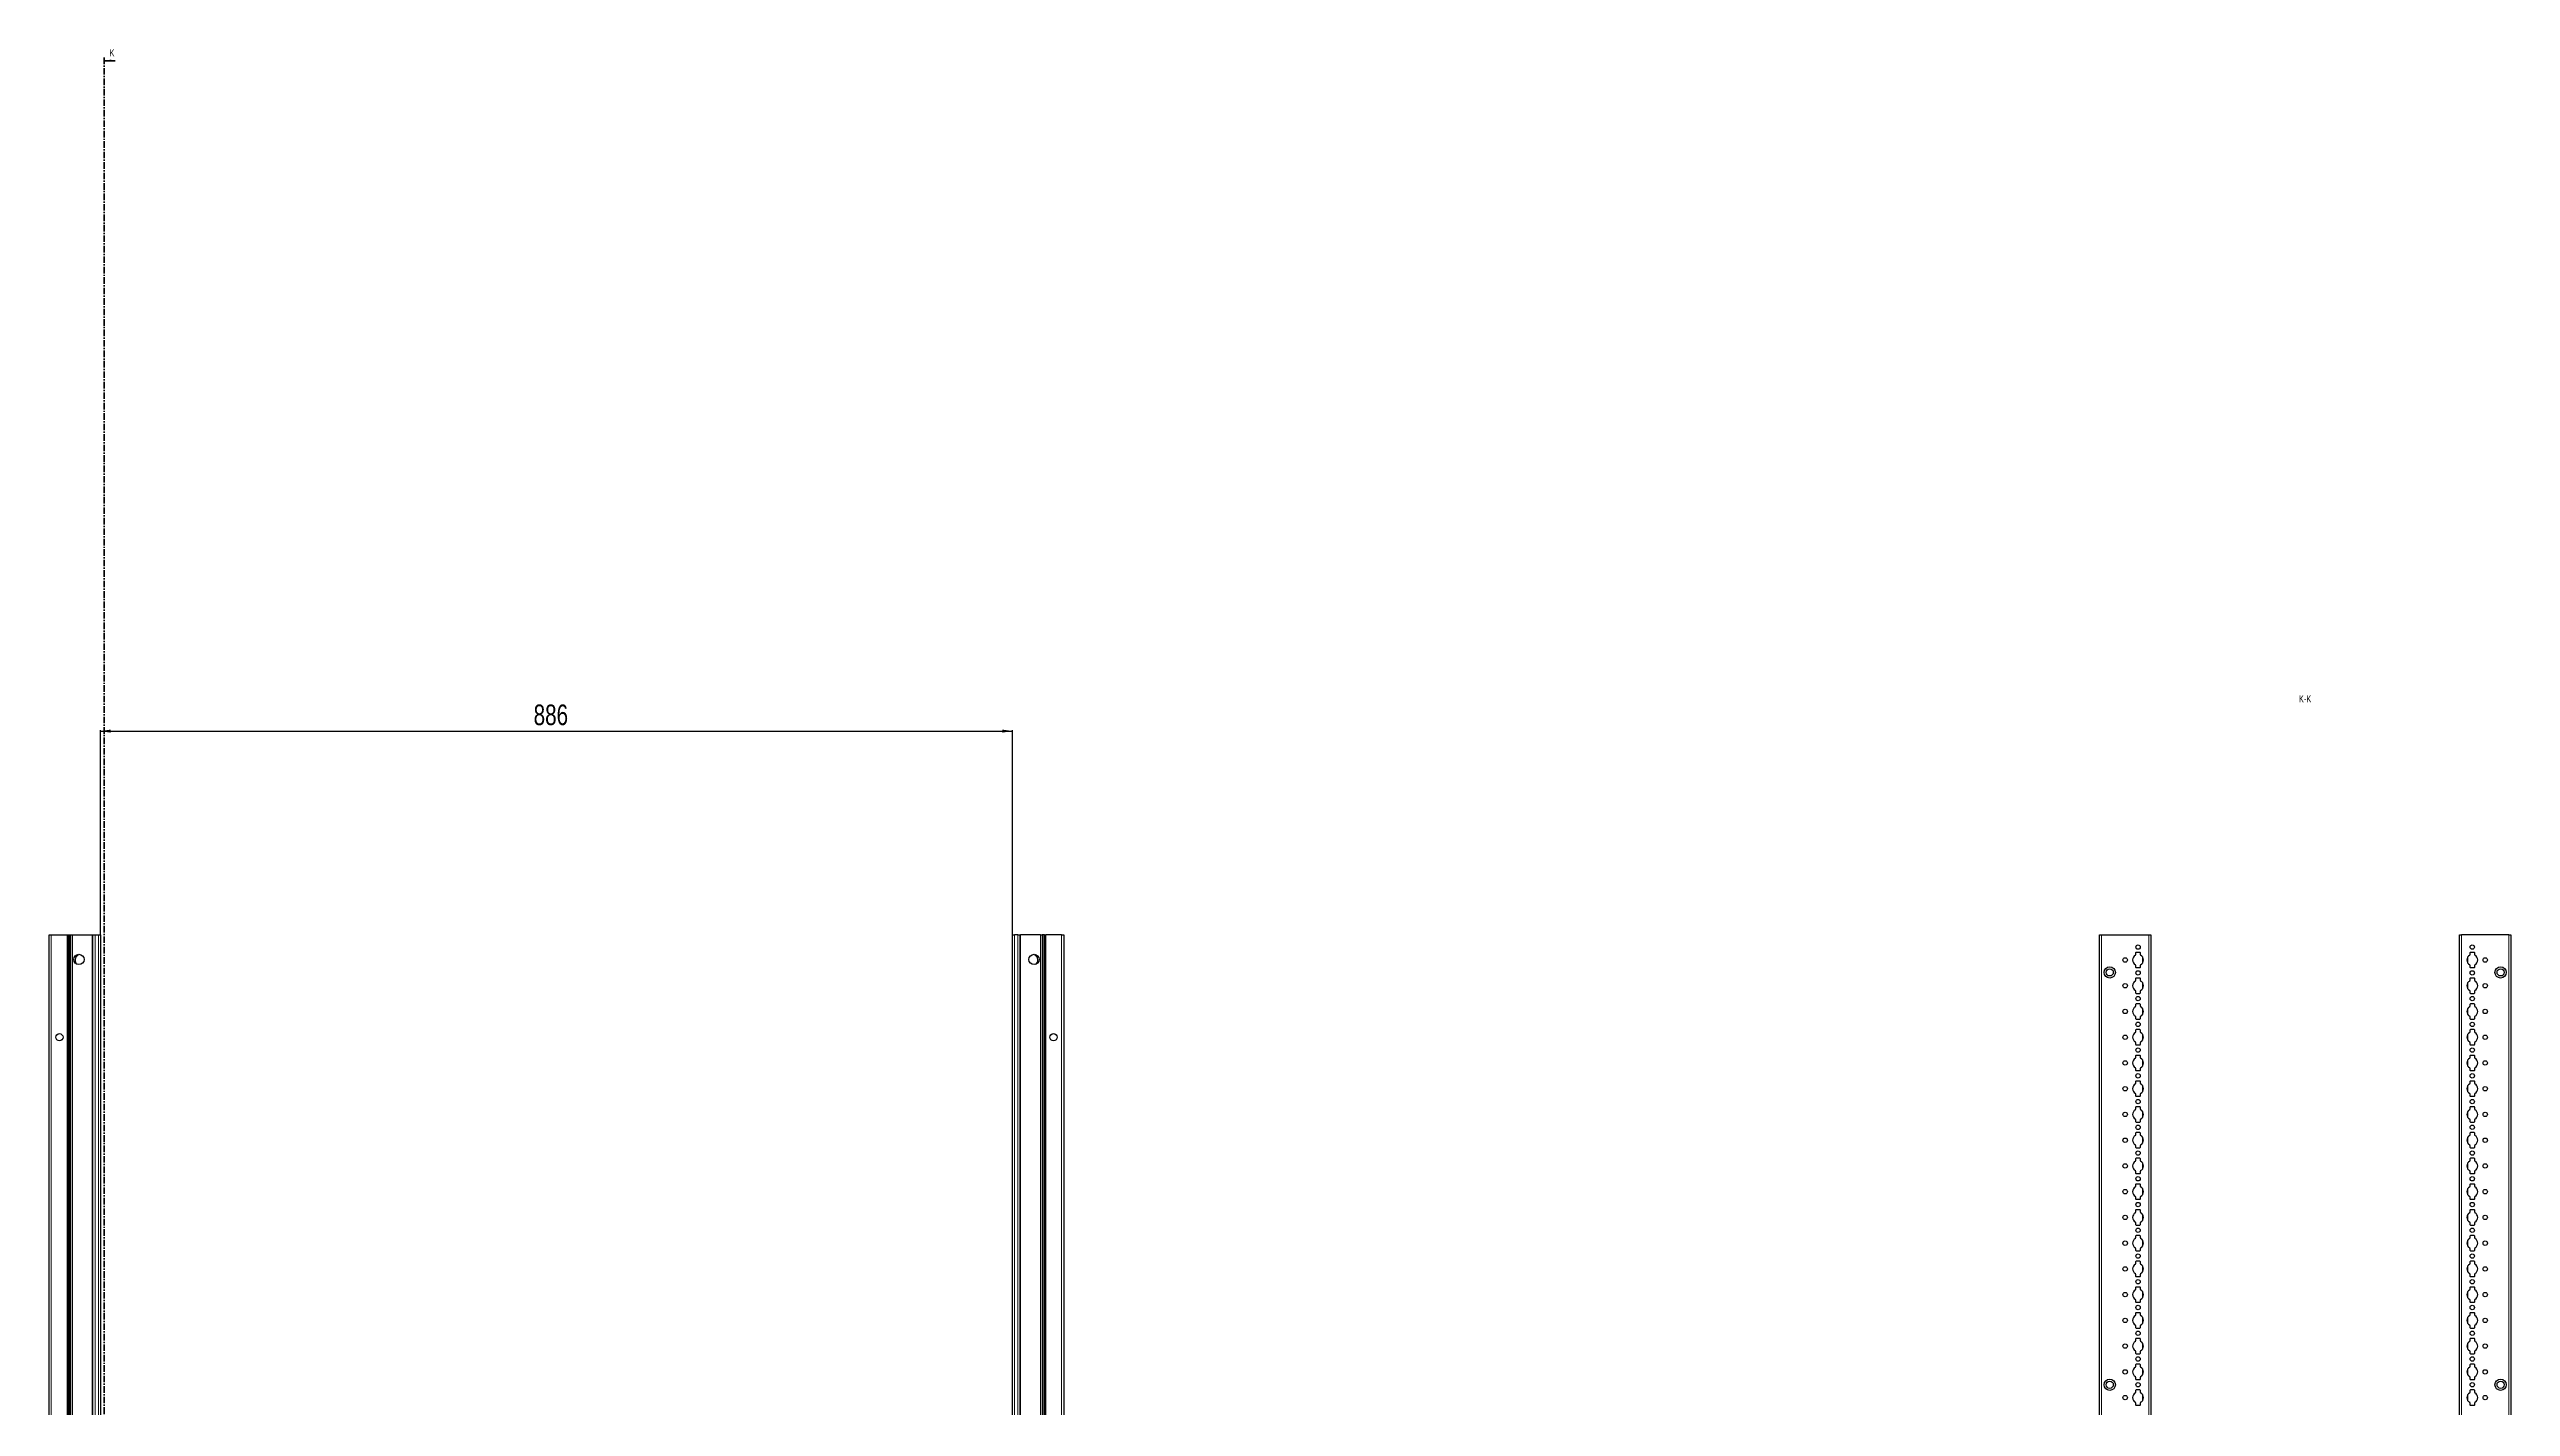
# Model space of a CAD drawing. Header units: millimetres. Extents: x -199 to 3654, y -2247 to 1507.
# Drawn here: x 1263 to 3654, y 189 to 1507 of the extents above; entities that cross this region are included whole.
import ezdxf

# ---------------------------------------------------------------- set-up
doc = ezdxf.new("R2010")
doc.units = ezdxf.units.MM
doc.linetypes.add('CENTER', pattern=[10.16, 6.35, -1.27, 1.27, -1.27])
doc.layers.add('FORMAT', color=7, linetype='Continuous')
doc.styles.add('SLDTEXTSTYLE0', font='TXT', dxfattribs={"width": 0.75})
doc.dimstyles.new('SLDDIMSTYLE0', dxfattribs={"dimtxt": 20, "dimasz": 10, "dimexe": 0, "dimexo": 0.0625, "dimgap": 5, "dimtad": 2, "dimdec": 1, "dimrnd": 1e-09, "dimzin": 12, "dimdsep": 46, "dimtxsty": 'SLDTEXTSTYLE0', "dimsah": 1, "dimcen": 0.09, "dimadec": 0, "dimazin": 3, "dimtfac": 1, "dimtofl": 0, "dimtmove": 0, "dimatfit": 3, "dimfxl": 0, "dimfrac": 2, "dimtolj": 1, "dimtzin": 12, "dimarcsym": 0})

# ---------------------------------------------------------------- blocks, each defined once
blk = doc.blocks.new('_D_4')
at = {"layer": 'FORMAT'}
for p, q in [((1313, 647.2), (1313, 846)), ((1313, 845), (2199, 845)), ((2199, 647.2), (2199, 846))]:
    blk.add_line(p, q, dxfattribs=at)
for points in [[(1313, 845), (1323, 843.5), (1323, 846.5)], [(2199, 845), (2189, 846.5), (2189, 843.5)]]:
    blk.add_solid(points, dxfattribs=at)
at = {"layer": 'FORMAT', "insert": (1733.8, 870.8), "char_height": 20, "attachment_point": 1, "style": 'SLDTEXTSTYLE0'}
blk.add_mtext('886', dxfattribs=at)

msp = doc.modelspace()

# ---------------------------------------------------------------- linework, layer by layer
at = {"color": 7, "linetype": 'CENTER', "lineweight": 35}
msp.add_line((1316.72, 1499.09), (1316.72, -1103.67), dxfattribs=at)
at = {"color": 7, "linetype": 'Continuous', "lineweight": 35}
msp.add_line((1327.36, 1496.09), (1316.72, 1496.09), dxfattribs=at)
at = {"color": 7, "linetype": 'Continuous', "lineweight": 25}
for p, q in [((1263.29, -851.79), (1263.29, 647.21)), ((1263.29, 647.21), (1265.29, 647.21)), ((1265.29, 647.21), (1280.64, 647.21)), ((1280.64, 647.21), (1281.29, 647.21)), ((1281.29, 623.46), (1281.29, 647.21)), ((1281.29, 647.21), (1281.87, 647.21)), ((1281.87, 647.21), (1283.08, 647.21)), ((1283.08, 647.21), (1283.08, -851.79)), ((1283.08, 647.21), (1283.11, 647.21)), ((1283.11, 647.21), (1283.11, -851.79)), ((1283.11, 647.21), (1284.32, 647.21)), ((1284.32, 647.21), (1285.73, 647.21)), ((1285.73, 647.21), (1305.14, 647.21)), ((1305.14, 647.21), (1305.79, 647.21)), ((1305.79, -851.79), (1305.79, 647.21)), ((1305.79, 647.21), (1307.79, 647.21)), ((1307.79, 647.21), (1310.99, 647.21)), ((1310.99, 647.21), (1312.99, 647.21)), ((1312.99, 647.21), (1312.99, -851.79)), ((2198.99, -851.79), (2198.99, 647.21)), ((2198.99, 647.21), (2200.99, 647.21)), ((2204.19, 647.21), (2200.99, 647.21)), ((2204.19, 647.21), (2206.19, 647.21)), ((2206.19, 647.21), (2206.19, -851.79)), ((2206.19, 647.21), (2206.84, 647.21)), ((2226.24, 647.21), (2206.84, 647.21)), ((2226.24, 647.21), (2227.65, 647.21)), ((2228.86, 647.21), (2227.65, 647.21)), ((2228.86, -851.79), (2228.86, 647.21)), ((2228.89, 647.21), (2228.86, 647.21)), ((2228.89, -851.79), (2228.89, 647.21)), ((2230.1, 647.21), (2228.89, 647.21)), ((2230.1, 647.21), (2230.69, 647.21)), ((2230.69, 647.21), (2230.69, 623.46)), ((2230.69, 647.21), (2231.34, 647.21)), ((2246.69, 647.21), (2231.34, 647.21)), ((2246.69, 647.21), (2248.69, 647.21)), ((2248.69, 647.21), (2248.69, -851.79)), ((3254.87, -851.79), (3254.87, 647.21)), ((3254.87, 647.21), (3256.87, 647.21)), ((3256.87, 647.21), (3302.57, 647.21)), ((3302.57, 647.21), (3304.57, 647.21)), ((3304.57, 647.21), (3304.57, -851.79)), ((3604.57, -851.79), (3604.57, 647.21)), ((3604.57, 647.21), (3606.57, 647.21)), ((3652.27, 647.21), (3606.57, 647.21)), ((3652.27, 647.21), (3654.27, 647.21)), ((3654.27, 647.21), (3654.27, -851.79)), ((1281.35, 623.35), (1281.29, 623.46)), ((1281.29, 623.46), (1281.29, 621.96)), ((1281.29, 621.96), (1281.35, 622.06)), ((1281.29, 573.46), (1281.29, 621.96)), ((1281.35, 622.06), (1281.35, 623.35)), ((1291.34, 627.73), (1291.34, 628.14)), ((2220.64, 628.14), (2220.64, 627.73)), ((2230.69, 623.46), (2230.62, 623.35)), ((2230.62, 623.35), (2230.62, 622.06)), ((2230.62, 622.06), (2230.69, 621.96)), ((2230.69, 621.96), (2230.69, 623.46)), ((2230.69, 621.96), (2230.69, 573.46)), ((3289.92, 629.61), (3289.92, 627.73)), ((3294.02, 630.11), (3290.42, 630.11)), ((3294.52, 627.73), (3294.52, 629.61)), ((3614.62, 629.61), (3614.62, 627.73)), ((3618.72, 630.11), (3615.12, 630.11)), ((3619.22, 627.73), (3619.22, 629.61)), ((3289.92, 617.68), (3289.92, 615.81)), ((3289.92, 604.61), (3289.92, 602.73)), ((3290.42, 615.31), (3294.02, 615.31)), ((3294.02, 605.11), (3290.42, 605.11)), ((3294.52, 615.81), (3294.52, 617.68)), ((3294.52, 602.73), (3294.52, 604.61)), ((3614.62, 617.68), (3614.62, 615.81)), ((3614.62, 604.61), (3614.62, 602.73)), ((3615.12, 615.31), (3618.72, 615.31)), ((3618.72, 605.11), (3615.12, 605.11)), ((3619.22, 615.81), (3619.22, 617.68)), ((3619.22, 602.73), (3619.22, 604.61)), ((3289.92, 592.68), (3289.92, 590.81)), ((3289.92, 579.61), (3289.92, 577.73)), ((3290.42, 590.31), (3294.02, 590.31)), ((3294.02, 580.11), (3290.42, 580.11)), ((3294.52, 590.81), (3294.52, 592.68)), ((3294.52, 577.73), (3294.52, 579.61)), ((3614.62, 592.68), (3614.62, 590.81)), ((3614.62, 579.61), (3614.62, 577.73)), ((3615.12, 590.31), (3618.72, 590.31)), ((3618.72, 580.11), (3615.12, 580.11)), ((3619.22, 590.81), (3619.22, 592.68)), ((3619.22, 577.73), (3619.22, 579.61)), ((1281.35, 573.35), (1281.29, 573.46)), ((1281.29, 573.46), (1281.29, 571.96)), ((1281.29, 571.96), (1281.35, 572.06)), ((1281.29, 523.46), (1281.29, 571.96)), ((1281.35, 572.06), (1281.35, 573.35)), ((2230.69, 573.46), (2230.62, 573.35)), ((2230.62, 573.35), (2230.62, 572.06)), ((2230.62, 572.06), (2230.69, 571.96)), ((2230.69, 571.96), (2230.69, 573.46)), ((2230.69, 571.96), (2230.69, 523.46)), ((3289.92, 567.68), (3289.92, 565.81)), ((3289.92, 554.61), (3289.92, 552.73)), ((3290.42, 565.31), (3294.02, 565.31)), ((3294.02, 555.11), (3290.42, 555.11)), ((3294.52, 565.81), (3294.52, 567.68)), ((3294.52, 552.73), (3294.52, 554.61)), ((3614.62, 567.68), (3614.62, 565.81)), ((3614.62, 554.61), (3614.62, 552.73)), ((3615.12, 565.31), (3618.72, 565.31)), ((3618.72, 555.11), (3615.12, 555.11)), ((3619.22, 565.81), (3619.22, 567.68)), ((3619.22, 552.73), (3619.22, 554.61)), ((3289.92, 542.68), (3289.92, 540.81)), ((3289.92, 529.61), (3289.92, 527.73)), ((3290.42, 540.31), (3294.02, 540.31)), ((3294.02, 530.11), (3290.42, 530.11)), ((3294.52, 540.81), (3294.52, 542.68)), ((3294.52, 527.73), (3294.52, 529.61)), ((3614.62, 542.68), (3614.62, 540.81)), ((3614.62, 529.61), (3614.62, 527.73)), ((3615.12, 540.31), (3618.72, 540.31)), ((3618.72, 530.11), (3615.12, 530.11)), ((3619.22, 540.81), (3619.22, 542.68)), ((3619.22, 527.73), (3619.22, 529.61)), ((1281.35, 523.35), (1281.29, 523.46)), ((1281.29, 523.46), (1281.29, 521.96)), ((1281.29, 521.96), (1281.35, 522.06)), ((1281.29, 473.46), (1281.29, 521.96)), ((1281.35, 522.06), (1281.35, 523.35)), ((2230.69, 523.46), (2230.62, 523.35)), ((2230.62, 523.35), (2230.62, 522.06)), ((2230.62, 522.06), (2230.69, 521.96)), ((2230.69, 521.96), (2230.69, 523.46)), ((2230.69, 521.96), (2230.69, 473.46)), ((3289.92, 517.68), (3289.92, 515.81)), ((3289.92, 504.61), (3289.92, 502.73)), ((3290.42, 515.31), (3294.02, 515.31)), ((3294.02, 505.11), (3290.42, 505.11)), ((3294.52, 515.81), (3294.52, 517.68)), ((3294.52, 502.73), (3294.52, 504.61)), ((3614.62, 517.68), (3614.62, 515.81)), ((3614.62, 504.61), (3614.62, 502.73)), ((3615.12, 515.31), (3618.72, 515.31)), ((3618.72, 505.11), (3615.12, 505.11)), ((3619.22, 515.81), (3619.22, 517.68)), ((3619.22, 502.73), (3619.22, 504.61)), ((3289.92, 492.68), (3289.92, 490.81)), ((3289.92, 479.61), (3289.92, 477.73)), ((3290.42, 490.31), (3294.02, 490.31)), ((3294.02, 480.11), (3290.42, 480.11)), ((3294.52, 490.81), (3294.52, 492.68)), ((3294.52, 477.73), (3294.52, 479.61)), ((3614.62, 492.68), (3614.62, 490.81)), ((3614.62, 479.61), (3614.62, 477.73)), ((3615.12, 490.31), (3618.72, 490.31)), ((3618.72, 480.11), (3615.12, 480.11)), ((3619.22, 490.81), (3619.22, 492.68)), ((3619.22, 477.73), (3619.22, 479.61)), ((1281.35, 473.35), (1281.29, 473.46)), ((1281.29, 473.46), (1281.29, 471.96)), ((1281.29, 471.96), (1281.35, 472.06)), ((1281.29, 423.46), (1281.29, 471.96)), ((1281.35, 472.06), (1281.35, 473.35)), ((2230.69, 473.46), (2230.62, 473.35)), ((2230.62, 473.35), (2230.62, 472.06)), ((2230.62, 472.06), (2230.69, 471.96)), ((2230.69, 471.96), (2230.69, 473.46)), ((2230.69, 471.96), (2230.69, 423.46)), ((3289.92, 467.68), (3289.92, 465.81)), ((3289.92, 454.61), (3289.92, 452.73)), ((3290.42, 465.31), (3294.02, 465.31)), ((3294.02, 455.11), (3290.42, 455.11)), ((3294.52, 465.81), (3294.52, 467.68)), ((3294.52, 452.73), (3294.52, 454.61)), ((3614.62, 467.68), (3614.62, 465.81)), ((3614.62, 454.61), (3614.62, 452.73)), ((3615.12, 465.31), (3618.72, 465.31)), ((3618.72, 455.11), (3615.12, 455.11)), ((3619.22, 465.81), (3619.22, 467.68)), ((3619.22, 452.73), (3619.22, 454.61)), ((3289.92, 442.68), (3289.92, 440.81)), ((3290.42, 440.31), (3294.02, 440.31)), ((3294.52, 440.81), (3294.52, 442.68)), ((3614.62, 442.68), (3614.62, 440.81)), ((3615.12, 440.31), (3618.72, 440.31)), ((3619.22, 440.81), (3619.22, 442.68)), ((1281.35, 423.35), (1281.29, 423.46)), ((1281.29, 423.46), (1281.29, 421.96)), ((1281.29, 421.96), (1281.35, 422.06)), ((1281.29, 373.46), (1281.29, 421.96)), ((1281.35, 422.06), (1281.35, 423.35)), ((2230.69, 423.46), (2230.62, 423.35)), ((2230.62, 423.35), (2230.62, 422.06)), ((2230.62, 422.06), (2230.69, 421.96)), ((2230.69, 421.96), (2230.69, 423.46)), ((2230.69, 421.96), (2230.69, 373.46)), ((3289.92, 429.61), (3289.92, 427.73)), ((3289.92, 417.68), (3289.92, 415.81)), ((3294.02, 430.11), (3290.42, 430.11)), ((3290.42, 415.31), (3294.02, 415.31)), ((3294.52, 427.73), (3294.52, 429.61)), ((3294.52, 415.81), (3294.52, 417.68)), ((3614.62, 429.61), (3614.62, 427.73)), ((3614.62, 417.68), (3614.62, 415.81)), ((3618.72, 430.11), (3615.12, 430.11)), ((3615.12, 415.31), (3618.72, 415.31)), ((3619.22, 427.73), (3619.22, 429.61)), ((3619.22, 415.81), (3619.22, 417.68)), ((3289.92, 404.61), (3289.92, 402.73)), ((3289.92, 392.68), (3289.92, 390.81)), ((3294.02, 405.11), (3290.42, 405.11)), ((3290.42, 390.31), (3294.02, 390.31)), ((3294.52, 402.73), (3294.52, 404.61)), ((3294.52, 390.81), (3294.52, 392.68)), ((3614.62, 404.61), (3614.62, 402.73)), ((3614.62, 392.68), (3614.62, 390.81)), ((3618.72, 405.11), (3615.12, 405.11)), ((3615.12, 390.31), (3618.72, 390.31)), ((3619.22, 402.73), (3619.22, 404.61)), ((3619.22, 390.81), (3619.22, 392.68)), ((1281.35, 373.35), (1281.29, 373.46)), ((1281.29, 373.46), (1281.29, 371.96)), ((1281.29, 371.96), (1281.35, 372.06)), ((1281.29, 323.46), (1281.29, 371.96)), ((1281.35, 372.06), (1281.35, 373.35)), ((2230.69, 373.46), (2230.62, 373.35)), ((2230.62, 373.35), (2230.62, 372.06)), ((2230.62, 372.06), (2230.69, 371.96)), ((2230.69, 371.96), (2230.69, 373.46)), ((2230.69, 371.96), (2230.69, 323.46)), ((3289.92, 379.61), (3289.92, 377.73)), ((3289.92, 367.68), (3289.92, 365.81)), ((3294.02, 380.11), (3290.42, 380.11)), ((3290.42, 365.31), (3294.02, 365.31)), ((3294.52, 377.73), (3294.52, 379.61)), ((3294.52, 365.81), (3294.52, 367.68)), ((3614.62, 379.61), (3614.62, 377.73)), ((3614.62, 367.68), (3614.62, 365.81)), ((3618.72, 380.11), (3615.12, 380.11)), ((3615.12, 365.31), (3618.72, 365.31)), ((3619.22, 377.73), (3619.22, 379.61)), ((3619.22, 365.81), (3619.22, 367.68)), ((3289.92, 354.61), (3289.92, 352.73)), ((3289.92, 342.68), (3289.92, 340.81)), ((3294.02, 355.11), (3290.42, 355.11)), ((3290.42, 340.31), (3294.02, 340.31)), ((3294.52, 352.73), (3294.52, 354.61)), ((3294.52, 340.81), (3294.52, 342.68)), ((3614.62, 354.61), (3614.62, 352.73)), ((3614.62, 342.68), (3614.62, 340.81)), ((3618.72, 355.11), (3615.12, 355.11)), ((3615.12, 340.31), (3618.72, 340.31)), ((3619.22, 352.73), (3619.22, 354.61)), ((3619.22, 340.81), (3619.22, 342.68)), ((1281.35, 323.35), (1281.29, 323.46)), ((1281.29, 323.46), (1281.29, 321.96)), ((1281.29, 321.96), (1281.35, 322.06)), ((1281.29, 273.46), (1281.29, 321.96)), ((1281.35, 322.06), (1281.35, 323.35)), ((2230.69, 323.46), (2230.62, 323.35)), ((2230.62, 323.35), (2230.62, 322.06)), ((2230.62, 322.06), (2230.69, 321.96)), ((2230.69, 321.96), (2230.69, 323.46)), ((2230.69, 321.96), (2230.69, 273.46)), ((3289.92, 329.61), (3289.92, 327.73)), ((3289.92, 317.68), (3289.92, 315.81)), ((3294.02, 330.11), (3290.42, 330.11)), ((3290.42, 315.31), (3294.02, 315.31)), ((3294.52, 327.73), (3294.52, 329.61)), ((3294.52, 315.81), (3294.52, 317.68)), ((3614.62, 329.61), (3614.62, 327.73)), ((3614.62, 317.68), (3614.62, 315.81)), ((3618.72, 330.11), (3615.12, 330.11)), ((3615.12, 315.31), (3618.72, 315.31)), ((3619.22, 327.73), (3619.22, 329.61)), ((3619.22, 315.81), (3619.22, 317.68)), ((3289.92, 304.61), (3289.92, 302.73)), ((3289.92, 292.68), (3289.92, 290.81)), ((3294.02, 305.11), (3290.42, 305.11)), ((3290.42, 290.31), (3294.02, 290.31)), ((3294.52, 302.73), (3294.52, 304.61)), ((3294.52, 290.81), (3294.52, 292.68)), ((3614.62, 304.61), (3614.62, 302.73)), ((3614.62, 292.68), (3614.62, 290.81)), ((3618.72, 305.11), (3615.12, 305.11)), ((3615.12, 290.31), (3618.72, 290.31)), ((3619.22, 302.73), (3619.22, 304.61)), ((3619.22, 290.81), (3619.22, 292.68)), ((1281.35, 273.35), (1281.29, 273.46)), ((1281.29, 273.46), (1281.29, 271.96)), ((1281.29, 271.96), (1281.35, 272.06)), ((1281.29, 223.46), (1281.29, 271.96)), ((1281.35, 272.06), (1281.35, 273.35)), ((2230.69, 273.46), (2230.62, 273.35)), ((2230.62, 273.35), (2230.62, 272.06)), ((2230.62, 272.06), (2230.69, 271.96)), ((2230.69, 271.96), (2230.69, 273.46)), ((2230.69, 271.96), (2230.69, 223.46)), ((3289.92, 279.61), (3289.92, 277.73)), ((3289.92, 267.68), (3289.92, 265.81)), ((3294.02, 280.11), (3290.42, 280.11)), ((3290.42, 265.31), (3294.02, 265.31)), ((3294.52, 277.73), (3294.52, 279.61)), ((3294.52, 265.81), (3294.52, 267.68)), ((3614.62, 279.61), (3614.62, 277.73)), ((3614.62, 267.68), (3614.62, 265.81)), ((3618.72, 280.11), (3615.12, 280.11)), ((3615.12, 265.31), (3618.72, 265.31)), ((3619.22, 277.73), (3619.22, 279.61)), ((3619.22, 265.81), (3619.22, 267.68)), ((3289.92, 254.61), (3289.92, 252.73)), ((3289.92, 242.68), (3289.92, 240.81)), ((3294.02, 255.11), (3290.42, 255.11)), ((3290.42, 240.31), (3294.02, 240.31)), ((3294.52, 252.73), (3294.52, 254.61)), ((3294.52, 240.81), (3294.52, 242.68)), ((3614.62, 254.61), (3614.62, 252.73)), ((3614.62, 242.68), (3614.62, 240.81)), ((3618.72, 255.11), (3615.12, 255.11)), ((3615.12, 240.31), (3618.72, 240.31)), ((3619.22, 252.73), (3619.22, 254.61)), ((3619.22, 240.81), (3619.22, 242.68)), ((1281.35, 223.35), (1281.29, 223.46)), ((1281.29, 223.46), (1281.29, 221.96)), ((1281.29, 221.96), (1281.35, 222.06)), ((1281.29, 173.46), (1281.29, 221.96)), ((1281.35, 222.06), (1281.35, 223.35)), ((2230.69, 223.46), (2230.62, 223.35)), ((2230.62, 223.35), (2230.62, 222.06)), ((2230.62, 222.06), (2230.69, 221.96)), ((2230.69, 221.96), (2230.69, 223.46)), ((2230.69, 221.96), (2230.69, 173.46)), ((3289.92, 229.61), (3289.92, 227.73)), ((3289.92, 217.68), (3289.92, 215.81)), ((3294.02, 230.11), (3290.42, 230.11)), ((3290.42, 215.31), (3294.02, 215.31)), ((3294.52, 227.73), (3294.52, 229.61)), ((3294.52, 215.81), (3294.52, 217.68)), ((3614.62, 229.61), (3614.62, 227.73)), ((3614.62, 217.68), (3614.62, 215.81)), ((3618.72, 230.11), (3615.12, 230.11)), ((3615.12, 215.31), (3618.72, 215.31)), ((3619.22, 227.73), (3619.22, 229.61)), ((3619.22, 215.81), (3619.22, 217.68)), ((3289.92, 204.61), (3289.92, 202.73)), ((3289.92, 192.68), (3289.92, 190.81)), ((3294.02, 205.11), (3290.42, 205.11)), ((3294.52, 202.73), (3294.52, 204.61)), ((3294.52, 190.81), (3294.52, 192.68)), ((3614.62, 204.61), (3614.62, 202.73)), ((3614.62, 192.68), (3614.62, 190.81)), ((3618.72, 205.11), (3615.12, 205.11)), ((3619.22, 202.73), (3619.22, 204.61)), ((3619.22, 190.81), (3619.22, 192.68)), ((3290.42, 190.31), (3294.02, 190.31)), ((3615.12, 190.31), (3618.72, 190.31))]:
    msp.add_line(p, q, dxfattribs=at)
at = {"color": 8, "linetype": 'Continuous', "lineweight": 18}
for p, q in [((1265.29, 647.21), (1265.29, -851.79)), ((1280.64, -851.79), (1280.64, 647.21)), ((1281.87, 647.21), (1281.87, -851.79)), ((1284.32, -851.79), (1284.32, 647.21)), ((1285.73, 647.21), (1285.73, -851.79)), ((1305.14, -851.79), (1305.14, 647.21)), ((1307.79, 647.21), (1307.79, -851.79)), ((1310.99, -851.79), (1310.99, 647.21)), ((2200.99, 647.21), (2200.99, -851.79)), ((2204.19, -851.79), (2204.19, 647.21)), ((2206.84, 647.21), (2206.84, -851.79)), ((2226.24, -851.79), (2226.24, 647.21)), ((2227.65, 647.21), (2227.65, -851.79)), ((2230.1, -851.79), (2230.1, 647.21)), ((2231.34, 647.21), (2231.34, -851.79)), ((2246.69, -851.79), (2246.69, 647.21)), ((3256.87, 647.21), (3256.87, -851.79)), ((3302.57, -851.79), (3302.57, 647.21)), ((3606.57, 647.21), (3606.57, -851.79)), ((3652.27, -851.79), (3652.27, 647.21)), ((3296.72, 620), (3296.72, 625.41)), ((3612.42, 625.41), (3612.42, 620)), ((3296.72, 595), (3296.72, 600.41)), ((3612.42, 600.41), (3612.42, 595)), ((3296.72, 570), (3296.72, 575.41)), ((3612.42, 575.41), (3612.42, 570)), ((3296.72, 545), (3296.72, 550.41)), ((3612.42, 550.41), (3612.42, 545)), ((3296.72, 520), (3296.72, 525.41)), ((3612.42, 525.41), (3612.42, 520)), ((3296.72, 495), (3296.72, 500.41)), ((3612.42, 500.41), (3612.42, 495)), ((3296.72, 470), (3296.72, 475.41)), ((3612.42, 475.41), (3612.42, 470)), ((3296.72, 445), (3296.72, 450.41)), ((3612.42, 450.41), (3612.42, 445)), ((3296.72, 420), (3296.72, 425.41)), ((3612.42, 425.41), (3612.42, 420)), ((3296.72, 395), (3296.72, 400.41)), ((3612.42, 400.41), (3612.42, 395)), ((3296.72, 370), (3296.72, 375.41)), ((3612.42, 375.41), (3612.42, 370)), ((3296.72, 345), (3296.72, 350.41)), ((3612.42, 350.41), (3612.42, 345)), ((3296.72, 320), (3296.72, 325.41)), ((3612.42, 325.41), (3612.42, 320)), ((3296.72, 295), (3296.72, 300.41)), ((3612.42, 300.41), (3612.42, 295)), ((3296.72, 270), (3296.72, 275.41)), ((3612.42, 275.41), (3612.42, 270)), ((3296.72, 245), (3296.72, 250.41)), ((3612.42, 250.41), (3612.42, 245)), ((3296.72, 220), (3296.72, 225.41)), ((3612.42, 225.41), (3612.42, 220)), ((3296.72, 195), (3296.72, 200.41)), ((3612.42, 200.41), (3612.42, 195))]:
    msp.add_line(p, q, dxfattribs=at)
at = {"color": 7, "linetype": 'Continuous', "lineweight": 25}
for centre, radius in [((1292.14, 623.21), 5), ((2219.84, 623.21), 5), ((3279.72, 622.71), 2.12), ((3292.22, 635.21), 2.13), ((3616.92, 635.21), 2.12), ((3629.42, 622.71), 2.12), ((3264.72, 610.71), 5.5), ((3264.72, 610.71), 3.5), ((3279.72, 597.71), 2.12), ((3292.22, 610.21), 2.13), ((3616.92, 610.21), 2.12), ((3629.42, 597.71), 2.12), ((3644.42, 610.71), 5.5), ((3644.42, 610.71), 3.5), ((3279.72, 572.71), 2.12), ((3292.22, 585.21), 2.13), ((3616.92, 585.21), 2.12), ((3629.42, 572.71), 2.12), ((1273.19, 547.71), 3.5), ((2238.79, 547.71), 3.5), ((3292.22, 560.21), 2.13), ((3616.92, 560.21), 2.12), ((3279.72, 547.71), 2.12), ((3292.22, 535.21), 2.13), ((3616.92, 535.21), 2.12), ((3629.42, 547.71), 2.12), ((3279.72, 522.71), 2.12), ((3292.22, 510.21), 2.13), ((3616.92, 510.21), 2.12), ((3629.42, 522.71), 2.12), ((3279.72, 497.71), 2.12), ((3292.22, 485.21), 2.13), ((3616.92, 485.21), 2.12), ((3629.42, 497.71), 2.12), ((3279.72, 472.71), 2.12), ((3292.22, 460.21), 2.13), ((3616.92, 460.21), 2.12), ((3629.42, 472.71), 2.12), ((3279.72, 447.71), 2.12), ((3292.22, 435.21), 2.13), ((3616.92, 435.21), 2.12), ((3629.42, 447.71), 2.12), ((3279.72, 422.71), 2.12), ((3292.22, 410.21), 2.13), ((3616.92, 410.21), 2.12), ((3629.42, 422.71), 2.12), ((3279.72, 397.71), 2.12), ((3292.22, 385.21), 2.13), ((3616.92, 385.21), 2.12), ((3629.42, 397.71), 2.12), ((3279.72, 372.71), 2.12), ((3292.22, 360.21), 2.13), ((3616.92, 360.21), 2.12), ((3629.42, 372.71), 2.12), ((3279.72, 347.71), 2.12), ((3292.22, 335.21), 2.13), ((3616.92, 335.21), 2.12), ((3629.42, 347.71), 2.12), ((3279.72, 322.71), 2.12), ((3292.22, 310.21), 2.13), ((3616.92, 310.21), 2.12), ((3629.42, 322.71), 2.12), ((3279.72, 297.71), 2.12), ((3292.22, 285.21), 2.13), ((3616.92, 285.21), 2.12), ((3629.42, 297.71), 2.12), ((3279.72, 272.71), 2.12), ((3629.42, 272.71), 2.12), ((3279.72, 247.71), 2.12), ((3292.22, 260.21), 2.13), ((3616.92, 260.21), 2.12), ((3629.42, 247.71), 2.12), ((3264.72, 210.21), 5.5), ((3279.72, 222.71), 2.12), ((3292.22, 235.21), 2.13), ((3616.92, 235.21), 2.12), ((3629.42, 222.71), 2.12), ((3644.42, 210.21), 5.5), ((3264.72, 210.21), 3.5), ((3279.72, 197.71), 2.12), ((3292.22, 210.21), 2.13), ((3616.92, 210.21), 2.12), ((3629.42, 197.71), 2.12), ((3644.42, 210.21), 3.5)]:
    msp.add_circle(centre, radius, dxfattribs=at)
for centre, radius, start, end in [((1293.64, 622.71), 5.25, 119.14074, 233.81086), ((1290.84, 627.73), 0.5, 299.14074, 0), ((2221.14, 627.73), 0.5, 180, 240.85926), ((2218.34, 622.71), 5.25, 306.18936, 60.85926), ((3292.22, 622.71), 5.25, 119.14074, 240.85926), ((3289.42, 627.73), 0.5, 299.14074, 0), ((3290.42, 629.61), 0.5, 90, 180), ((3294.02, 629.61), 0.5, 0, 90), ((3295.02, 627.73), 0.5, 180, 240.85926), ((3292.22, 622.71), 5.25, 299.14074, 60.85926), ((3616.92, 622.71), 5.25, 119.14074, 240.85926), ((3614.12, 627.73), 0.5, 299.14074, 0), ((3615.12, 629.61), 0.5, 90, 180), ((3618.72, 629.61), 0.5, 0, 90), ((3619.72, 627.73), 0.5, 180, 240.85926), ((3616.92, 622.71), 5.25, 299.14074, 60.85926), ((3292.22, 597.71), 5.25, 119.14074, 240.85926), ((3289.42, 617.68), 0.5, 0, 60.85926), ((3289.42, 602.73), 0.5, 299.14074, 0), ((3290.42, 615.81), 0.5, 180, 270), ((3290.42, 604.61), 0.5, 90, 180), ((3294.02, 615.81), 0.5, 270, 0), ((3294.02, 604.61), 0.5, 0, 90), ((3295.02, 617.68), 0.5, 119.14074, 180), ((3295.02, 602.73), 0.5, 180, 240.85926), ((3292.22, 597.71), 5.25, 299.14074, 60.85926), ((3616.92, 597.71), 5.25, 119.14074, 240.85926), ((3614.12, 617.68), 0.5, 0, 60.85926), ((3614.12, 602.73), 0.5, 299.14074, 0), ((3615.12, 615.81), 0.5, 180, 270), ((3615.12, 604.61), 0.5, 90, 180), ((3618.72, 615.81), 0.5, 270, 0), ((3618.72, 604.61), 0.5, 0, 90), ((3619.72, 617.68), 0.5, 119.14074, 180), ((3619.72, 602.73), 0.5, 180, 240.85926), ((3616.92, 597.71), 5.25, 299.14074, 60.85926), ((3292.22, 572.71), 5.25, 119.14074, 240.85926), ((3289.42, 592.68), 0.5, 0, 60.85926), ((3289.42, 577.73), 0.5, 299.14074, 0), ((3290.42, 590.81), 0.5, 180, 270), ((3290.42, 579.61), 0.5, 90, 180), ((3294.02, 590.81), 0.5, 270, 0), ((3294.02, 579.61), 0.5, 0, 90), ((3295.02, 592.68), 0.5, 119.14074, 180), ((3295.02, 577.73), 0.5, 180, 240.85926), ((3292.22, 572.71), 5.25, 299.14074, 60.85926), ((3616.92, 572.71), 5.25, 119.14074, 240.85926), ((3614.12, 592.68), 0.5, 0, 60.85926), ((3614.12, 577.73), 0.5, 299.14074, 0), ((3615.12, 590.81), 0.5, 180, 270), ((3615.12, 579.61), 0.5, 90, 180), ((3618.72, 590.81), 0.5, 270, 0), ((3618.72, 579.61), 0.5, 0, 90), ((3619.72, 592.68), 0.5, 119.14074, 180), ((3619.72, 577.73), 0.5, 180, 240.85926), ((3616.92, 572.71), 5.25, 299.14074, 60.85926), ((3292.22, 547.71), 5.25, 119.14074, 240.85926), ((3289.42, 567.68), 0.5, 0, 60.85926), ((3289.42, 552.73), 0.5, 299.14074, 0), ((3290.42, 565.81), 0.5, 180, 270), ((3290.42, 554.61), 0.5, 90, 180), ((3294.02, 565.81), 0.5, 270, 0), ((3294.02, 554.61), 0.5, 0, 90), ((3295.02, 567.68), 0.5, 119.14074, 180), ((3295.02, 552.73), 0.5, 180, 240.85926), ((3292.22, 547.71), 5.25, 299.14074, 60.85926), ((3616.92, 547.71), 5.25, 119.14074, 240.85926), ((3614.12, 567.68), 0.5, 0, 60.85926), ((3614.12, 552.73), 0.5, 299.14074, 0), ((3615.12, 565.81), 0.5, 180, 270), ((3615.12, 554.61), 0.5, 90, 180), ((3618.72, 565.81), 0.5, 270, 0), ((3618.72, 554.61), 0.5, 0, 90), ((3619.72, 567.68), 0.5, 119.14074, 180), ((3619.72, 552.73), 0.5, 180, 240.85926), ((3616.92, 547.71), 5.25, 299.14074, 60.85926), ((3292.22, 522.71), 5.25, 119.14074, 240.85926), ((3289.42, 542.68), 0.5, 0, 60.85926), ((3289.42, 527.73), 0.5, 299.14074, 0), ((3290.42, 540.81), 0.5, 180, 270), ((3290.42, 529.61), 0.5, 90, 180), ((3294.02, 540.81), 0.5, 270, 0), ((3294.02, 529.61), 0.5, 0, 90), ((3295.02, 542.68), 0.5, 119.14074, 180), ((3295.02, 527.73), 0.5, 180, 240.85926), ((3292.22, 522.71), 5.25, 299.14074, 60.85926), ((3616.92, 522.71), 5.25, 119.14074, 240.85926), ((3614.12, 542.68), 0.5, 0, 60.85926), ((3614.12, 527.73), 0.5, 299.14074, 0), ((3615.12, 540.81), 0.5, 180, 270), ((3615.12, 529.61), 0.5, 90, 180), ((3618.72, 540.81), 0.5, 270, 0), ((3618.72, 529.61), 0.5, 0, 90), ((3619.72, 542.68), 0.5, 119.14074, 180), ((3619.72, 527.73), 0.5, 180, 240.85926), ((3616.92, 522.71), 5.25, 299.14074, 60.85926), ((3292.22, 497.71), 5.25, 119.14074, 240.85926), ((3289.42, 517.68), 0.5, 0, 60.85926), ((3289.42, 502.73), 0.5, 299.14074, 0), ((3290.42, 515.81), 0.5, 180, 270), ((3290.42, 504.61), 0.5, 90, 180), ((3294.02, 515.81), 0.5, 270, 0), ((3294.02, 504.61), 0.5, 0, 90), ((3295.02, 517.68), 0.5, 119.14074, 180), ((3295.02, 502.73), 0.5, 180, 240.85926), ((3292.22, 497.71), 5.25, 299.14074, 60.85926), ((3616.92, 497.71), 5.25, 119.14074, 240.85926), ((3614.12, 517.68), 0.5, 0, 60.85926), ((3614.12, 502.73), 0.5, 299.14074, 0), ((3615.12, 515.81), 0.5, 180, 270), ((3615.12, 504.61), 0.5, 90, 180), ((3618.72, 515.81), 0.5, 270, 0), ((3618.72, 504.61), 0.5, 0, 90), ((3619.72, 517.68), 0.5, 119.14074, 180), ((3619.72, 502.73), 0.5, 180, 240.85926), ((3616.92, 497.71), 5.25, 299.14074, 60.85926), ((3289.42, 492.68), 0.5, 0, 60.85926), ((3290.42, 490.81), 0.5, 180, 270), ((3290.42, 479.61), 0.5, 90, 180), ((3294.02, 490.81), 0.5, 270, 0), ((3294.02, 479.61), 0.5, 0, 90), ((3295.02, 492.68), 0.5, 119.14074, 180), ((3614.12, 492.68), 0.5, 0, 60.85926), ((3615.12, 490.81), 0.5, 180, 270), ((3615.12, 479.61), 0.5, 90, 180), ((3618.72, 490.81), 0.5, 270, 0), ((3618.72, 479.61), 0.5, 0, 90), ((3619.72, 492.68), 0.5, 119.14074, 180), ((3292.22, 472.71), 5.25, 119.14074, 240.85926), ((3289.42, 477.73), 0.5, 299.14074, 0), ((3289.42, 467.68), 0.5, 0, 60.85926), ((3290.42, 465.81), 0.5, 180, 270), ((3290.42, 454.61), 0.5, 90, 180), ((3294.02, 465.81), 0.5, 270, 0), ((3294.02, 454.61), 0.5, 0, 90), ((3295.02, 477.73), 0.5, 180, 240.85926), ((3295.02, 467.68), 0.5, 119.14074, 180), ((3292.22, 472.71), 5.25, 299.14074, 60.85926), ((3616.92, 472.71), 5.25, 119.14074, 240.85926), ((3614.12, 477.73), 0.5, 299.14074, 0), ((3614.12, 467.68), 0.5, 0, 60.85926), ((3615.12, 465.81), 0.5, 180, 270), ((3615.12, 454.61), 0.5, 90, 180), ((3618.72, 465.81), 0.5, 270, 0), ((3618.72, 454.61), 0.5, 360, 90), ((3619.72, 477.73), 0.5, 180, 240.85926), ((3619.72, 467.68), 0.5, 119.14074, 180), ((3616.92, 472.71), 5.25, 299.14074, 60.85926), ((3292.22, 447.71), 5.25, 119.14074, 240.85926), ((3289.42, 452.73), 0.5, 299.14074, 0), ((3289.42, 442.68), 0.5, 0, 60.85926), ((3290.42, 440.81), 0.5, 180, 270), ((3294.02, 440.81), 0.5, 270, 0), ((3295.02, 452.73), 0.5, 180, 240.85926), ((3295.02, 442.68), 0.5, 119.14074, 180), ((3292.22, 447.71), 5.25, 299.14074, 60.85926), ((3616.92, 447.71), 5.25, 119.14074, 240.85926), ((3614.12, 452.73), 0.5, 299.14074, 0), ((3614.12, 442.68), 0.5, 0, 60.85926), ((3615.12, 440.81), 0.5, 180, 270), ((3618.72, 440.81), 0.5, 270, 0), ((3619.72, 452.73), 0.5, 180, 240.85926), ((3619.72, 442.68), 0.5, 119.14074, 180), ((3616.92, 447.71), 5.25, 299.14074, 60.85926), ((3292.22, 422.71), 5.25, 119.14074, 240.85926), ((3289.42, 427.73), 0.5, 299.14074, 0), ((3289.42, 417.68), 0.5, 0, 60.85926), ((3290.42, 429.61), 0.5, 90, 180), ((3290.42, 415.81), 0.5, 180, 270), ((3294.02, 429.61), 0.5, 0, 90), ((3294.02, 415.81), 0.5, 270, 0), ((3295.02, 427.73), 0.5, 180, 240.85926), ((3295.02, 417.68), 0.5, 119.14074, 180), ((3292.22, 422.71), 5.25, 299.14074, 60.85926), ((3616.92, 422.71), 5.25, 119.14074, 240.85926), ((3614.12, 427.73), 0.5, 299.14074, 0), ((3614.12, 417.68), 0.5, 0, 60.85926), ((3615.12, 429.61), 0.5, 90, 180), ((3615.12, 415.81), 0.5, 180, 270), ((3618.72, 429.61), 0.5, 0, 90), ((3618.72, 415.81), 0.5, 270, 0), ((3619.72, 427.73), 0.5, 180, 240.85926), ((3619.72, 417.68), 0.5, 119.14074, 180), ((3616.92, 422.71), 5.25, 299.14074, 60.85926), ((3292.22, 397.71), 5.25, 119.14074, 240.85926), ((3289.42, 402.73), 0.5, 299.14074, 0), ((3289.42, 392.68), 0.5, 0, 60.85926), ((3290.42, 404.61), 0.5, 90, 180), ((3290.42, 390.81), 0.5, 180, 270), ((3294.02, 404.61), 0.5, 0, 90), ((3294.02, 390.81), 0.5, 270, 0), ((3295.02, 402.73), 0.5, 180, 240.85926), ((3295.02, 392.68), 0.5, 119.14074, 180), ((3292.22, 397.71), 5.25, 299.14074, 60.85926), ((3616.92, 397.71), 5.25, 119.14074, 240.85926), ((3614.12, 402.73), 0.5, 299.14074, 0), ((3614.12, 392.68), 0.5, 0, 60.85926), ((3615.12, 404.61), 0.5, 90, 180), ((3615.12, 390.81), 0.5, 180, 270), ((3618.72, 404.61), 0.5, 0, 90), ((3618.72, 390.81), 0.5, 270, 0), ((3619.72, 402.73), 0.5, 180, 240.85926), ((3619.72, 392.68), 0.5, 119.14074, 180), ((3616.92, 397.71), 5.25, 299.14074, 60.85926), ((3292.22, 372.71), 5.25, 119.14074, 240.85926), ((3289.42, 377.73), 0.5, 299.14074, 0), ((3289.42, 367.68), 0.5, 0, 60.85926), ((3290.42, 379.61), 0.5, 90, 180), ((3290.42, 365.81), 0.5, 180, 270), ((3294.02, 379.61), 0.5, 0, 90), ((3294.02, 365.81), 0.5, 270, 0), ((3295.02, 377.73), 0.5, 180, 240.85926), ((3295.02, 367.68), 0.5, 119.14074, 180), ((3292.22, 372.71), 5.25, 299.14074, 60.85926), ((3616.92, 372.71), 5.25, 119.14074, 240.85926), ((3614.12, 377.73), 0.5, 299.14074, 0), ((3614.12, 367.68), 0.5, 0, 60.85926), ((3615.12, 379.61), 0.5, 90, 180), ((3615.12, 365.81), 0.5, 180, 270), ((3618.72, 379.61), 0.5, 0, 90), ((3618.72, 365.81), 0.5, 270, 0), ((3619.72, 377.73), 0.5, 180, 240.85926), ((3619.72, 367.68), 0.5, 119.14074, 180), ((3616.92, 372.71), 5.25, 299.14074, 60.85926), ((3292.22, 347.71), 5.25, 119.14074, 240.85926), ((3289.42, 352.73), 0.5, 299.14074, 0), ((3289.42, 342.68), 0.5, 0, 60.85926), ((3290.42, 354.61), 0.5, 90, 180), ((3290.42, 340.81), 0.5, 180, 270), ((3294.02, 354.61), 0.5, 0, 90), ((3294.02, 340.81), 0.5, 270, 0), ((3295.02, 352.73), 0.5, 180, 240.85926), ((3295.02, 342.68), 0.5, 119.14074, 180), ((3292.22, 347.71), 5.25, 299.14074, 60.85926), ((3616.92, 347.71), 5.25, 119.14074, 240.85926), ((3614.12, 352.73), 0.5, 299.14074, 0), ((3614.12, 342.68), 0.5, 0, 60.85926), ((3615.12, 354.61), 0.5, 90, 180), ((3615.12, 340.81), 0.5, 180, 270), ((3618.72, 354.61), 0.5, 0, 90), ((3618.72, 340.81), 0.5, 270, 0), ((3619.72, 352.73), 0.5, 180, 240.85926), ((3619.72, 342.68), 0.5, 119.14074, 180), ((3616.92, 347.71), 5.25, 299.14074, 60.85926), ((3292.22, 322.71), 5.25, 119.14074, 240.85926), ((3289.42, 327.73), 0.5, 299.14074, 0), ((3289.42, 317.68), 0.5, 0, 60.85926), ((3290.42, 329.61), 0.5, 90, 180), ((3290.42, 315.81), 0.5, 180, 270), ((3294.02, 329.61), 0.5, 0, 90), ((3294.02, 315.81), 0.5, 270, 0), ((3295.02, 327.73), 0.5, 180, 240.85926), ((3295.02, 317.68), 0.5, 119.14074, 180), ((3292.22, 322.71), 5.25, 299.14074, 60.85926), ((3616.92, 322.71), 5.25, 119.14074, 240.85926), ((3614.12, 327.73), 0.5, 299.14074, 0), ((3614.12, 317.68), 0.5, 0, 60.85926), ((3615.12, 329.61), 0.5, 90, 180), ((3615.12, 315.81), 0.5, 180, 270), ((3618.72, 329.61), 0.5, 0, 90), ((3618.72, 315.81), 0.5, 270, 0), ((3619.72, 327.73), 0.5, 180, 240.85926), ((3619.72, 317.68), 0.5, 119.14074, 180), ((3616.92, 322.71), 5.25, 299.14074, 60.85926), ((3292.22, 297.71), 5.25, 119.14074, 240.85926), ((3289.42, 302.73), 0.5, 299.14074, 0), ((3289.42, 292.68), 0.5, 0, 60.85926), ((3290.42, 304.61), 0.5, 90, 180), ((3290.42, 290.81), 0.5, 180, 270), ((3294.02, 304.61), 0.5, 0, 90), ((3294.02, 290.81), 0.5, 270, 0), ((3295.02, 302.73), 0.5, 180, 240.85926), ((3295.02, 292.68), 0.5, 119.14074, 180), ((3292.22, 297.71), 5.25, 299.14074, 60.85926), ((3616.92, 297.71), 5.25, 119.14074, 240.85926), ((3614.12, 302.73), 0.5, 299.14074, 0), ((3614.12, 292.68), 0.5, 0, 60.85926), ((3615.12, 304.61), 0.5, 90, 180), ((3615.12, 290.81), 0.5, 180, 270), ((3618.72, 304.61), 0.5, 0, 90), ((3618.72, 290.81), 0.5, 270, 0), ((3619.72, 302.73), 0.5, 180, 240.85926), ((3619.72, 292.68), 0.5, 119.14074, 180), ((3616.92, 297.71), 5.25, 299.14074, 60.85926), ((3292.22, 272.71), 5.25, 119.14074, 240.85926), ((3289.42, 277.73), 0.5, 299.14074, 0), ((3289.42, 267.68), 0.5, 0, 60.85926), ((3290.42, 279.61), 0.5, 90, 180), ((3290.42, 265.81), 0.5, 180, 270), ((3294.02, 279.61), 0.5, 0, 90), ((3294.02, 265.81), 0.5, 270, 0), ((3295.02, 277.73), 0.5, 180, 240.85926), ((3295.02, 267.68), 0.5, 119.14074, 180), ((3292.22, 272.71), 5.25, 299.14074, 60.85926), ((3616.92, 272.71), 5.25, 119.14074, 240.85926), ((3614.12, 277.73), 0.5, 299.14074, 0), ((3614.12, 267.68), 0.5, 0, 60.85926), ((3615.12, 279.61), 0.5, 90, 180), ((3615.12, 265.81), 0.5, 180, 270), ((3618.72, 279.61), 0.5, 0, 90), ((3618.72, 265.81), 0.5, 270, 0), ((3619.72, 277.73), 0.5, 180, 240.85926), ((3619.72, 267.68), 0.5, 119.14074, 180), ((3616.92, 272.71), 5.25, 299.14074, 60.85926), ((3292.22, 247.71), 5.25, 119.14074, 240.85926), ((3289.42, 252.73), 0.5, 299.14074, 0), ((3289.42, 242.68), 0.5, 0, 60.85926), ((3290.42, 254.61), 0.5, 90, 180), ((3290.42, 240.81), 0.5, 180, 270), ((3294.02, 254.61), 0.5, 0, 90), ((3294.02, 240.81), 0.5, 270, 0), ((3295.02, 252.73), 0.5, 180, 240.85926), ((3295.02, 242.68), 0.5, 119.14074, 180), ((3292.22, 247.71), 5.25, 299.14074, 60.85926), ((3616.92, 247.71), 5.25, 119.14074, 240.85926), ((3614.12, 252.73), 0.5, 299.14074, 0), ((3614.12, 242.68), 0.5, 0, 60.85926), ((3615.12, 254.61), 0.5, 90, 180), ((3615.12, 240.81), 0.5, 180, 270), ((3618.72, 254.61), 0.5, 0, 90), ((3618.72, 240.81), 0.5, 270, 0), ((3619.72, 252.73), 0.5, 180, 240.85926), ((3619.72, 242.68), 0.5, 119.14074, 180), ((3616.92, 247.71), 5.25, 299.14074, 60.85926), ((3292.22, 222.71), 5.25, 119.14074, 240.85926), ((3289.42, 227.73), 0.5, 299.14074, 0), ((3289.42, 217.68), 0.5, 0, 60.85926), ((3290.42, 229.61), 0.5, 90, 180), ((3290.42, 215.81), 0.5, 180, 270), ((3294.02, 229.61), 0.5, 0, 90), ((3294.02, 215.81), 0.5, 270, 0), ((3295.02, 227.73), 0.5, 180, 240.85926), ((3295.02, 217.68), 0.5, 119.14074, 180), ((3292.22, 222.71), 5.25, 299.14074, 60.85926), ((3616.92, 222.71), 5.25, 119.14074, 240.85926), ((3614.12, 227.73), 0.5, 299.14074, 0), ((3614.12, 217.68), 0.5, 0, 60.85926), ((3615.12, 229.61), 0.5, 90, 180), ((3615.12, 215.81), 0.5, 180, 270), ((3618.72, 229.61), 0.5, 0, 90), ((3618.72, 215.81), 0.5, 270, 0), ((3619.72, 227.73), 0.5, 180, 240.85926), ((3619.72, 217.68), 0.5, 119.14074, 180), ((3616.92, 222.71), 5.25, 299.14074, 60.85926), ((3292.22, 197.71), 5.25, 119.14074, 240.85926), ((3289.42, 202.73), 0.5, 299.14074, 0), ((3289.42, 192.68), 0.5, 0, 60.85926), ((3290.42, 204.61), 0.5, 90, 180), ((3294.02, 204.61), 0.5, 0, 90), ((3295.02, 202.73), 0.5, 180, 240.85926), ((3295.02, 192.68), 0.5, 119.14074, 180), ((3292.22, 197.71), 5.25, 299.14074, 60.85926), ((3616.92, 197.71), 5.25, 119.14074, 240.85926), ((3614.12, 202.73), 0.5, 299.14074, 0), ((3614.12, 192.68), 0.5, 0, 60.85926), ((3615.12, 204.61), 0.5, 90, 180), ((3618.72, 204.61), 0.5, 0, 90), ((3619.72, 202.73), 0.5, 180, 240.85926), ((3619.72, 192.68), 0.5, 119.14074, 180), ((3616.92, 197.71), 5.25, 299.14074, 60.85926), ((3290.42, 190.81), 0.5, 180, 270), ((3294.02, 190.81), 0.5, 270, 0), ((3615.12, 190.81), 0.5, 180, 270), ((3618.72, 190.81), 0.5, 270, 0)]:
    msp.add_arc(centre, radius, start, end, dxfattribs=at)
at = {"color": 7, "linetype": 'Continuous', "lineweight": 35}
msp.add_solid([(1316.72, 1496.09), (1323.72, 1494.97), (1323.72, 1497.21)], dxfattribs=at)

# ---------------------------------------------------------------- texts
at = {"color": 7, "linetype": 'Continuous', "insert": (1321.83, 1507.21), "char_height": 7, "attachment_point": 1, "style": 'SLDTEXTSTYLE0'}
msp.add_mtext('K', dxfattribs=at)
at = {"layer": 'FORMAT', "insert": (3454.51, 879.8), "char_height": 7, "attachment_point": 2, "style": 'SLDTEXTSTYLE0'}
msp.add_mtext('K-K', dxfattribs=at)

# ---------------------------------------------------------------- dimensions: what is measured, and where the dimension line sits
at = {"layer": 'FORMAT'}
dim = msp.add_linear_dim(base=(2198.99, 845), p1=(1312.99, 647.21), p2=(2198.99, 647.21), angle=0, dimstyle='SLDDIMSTYLE0', dxfattribs=at)
dim.commit()
dim.dimension.update_dxf_attribs({"geometry": '_D_4', "text_midpoint": (1755.99, 845), "dimtype": 160})

doc.saveas('drawing.dxf')
